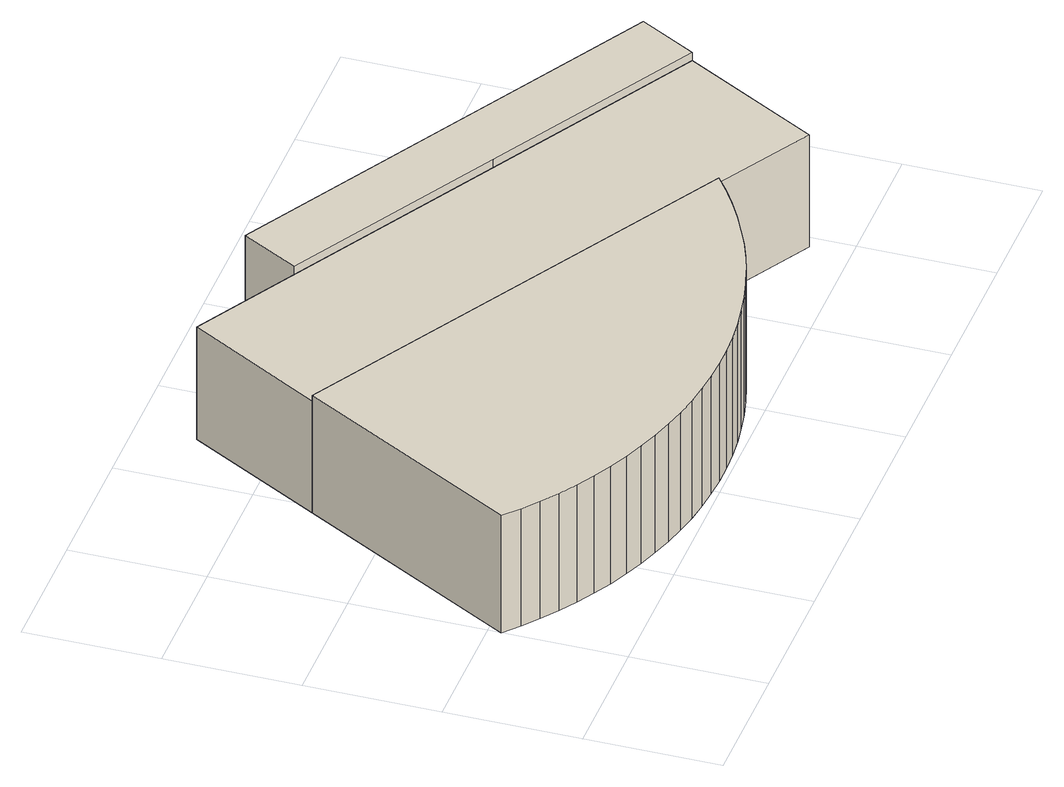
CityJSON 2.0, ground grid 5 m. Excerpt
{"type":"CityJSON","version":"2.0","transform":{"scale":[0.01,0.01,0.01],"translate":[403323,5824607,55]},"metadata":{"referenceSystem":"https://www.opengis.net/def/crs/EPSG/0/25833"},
"CityObjects":{
"building1":{"type":"Building","attributes":{"name":"Jugendverkehrsschule","Gemeindeschluessel":"11000010","function":"31001_3020"},"address":[{"country":"Germany","locality":"Berlin","thoroughfareNumber":"30","thoroughfareName":"Borkheider Straße"}],"children":["building1-1","building1-2","building1-3"]},
"building1-1":{"type":"BuildingPart","attributes":{"BezugspunktDach":"2200","measuredHeight":4.9,"storeysAboveGround":1},"parents":["building1"],"geometry":[{"type":"Solid","lod":"1","boundaries":[[[[0,1,2,3,4,5,6,7,8,9,10,11,12,13,14,15,16,17,18,19,20,21,22,23,24,25,26,27,28,29,30]],[[31,32,33,34,35,36,37,38,39,40,41,42,43,44,45,46,47,48,49,50,51,52,53,54,55,56,57,58,59,60,61]],[[31,61,30,29]],[[32,31,29,28],[32,62,63,31]],[[33,32,28,27]],[[34,33,27,26]],[[35,34,26,25]],[[36,35,25,24]],[[37,36,24,23]],[[38,37,23,22]],[[39,38,22,21]],[[40,39,21,20]],[[41,40,20,19]],[[42,41,19,18]],[[43,42,18,17]],[[44,43,17,16]],[[45,44,16,15]],[[46,45,15,14]],[[47,46,14,13]],[[48,47,13,12]],[[49,48,12,11]],[[50,49,11,10]],[[51,50,10,9]],[[52,51,9,8]],[[53,52,8,7]],[[54,53,7,6]],[[55,54,6,5]],[[56,55,5,4]],[[57,56,4,3]],[[58,57,3,2]],[[59,58,2,1]],[[60,59,1,0]],[[61,60,0,30]],[[62,32,31,63]]]]}]},
"building1-2":{"type":"BuildingPart","attributes":{"BezugspunktDach":"2200","measuredHeight":4.68,"storeysAboveGround":1},"parents":["building1"],"geometry":[{"type":"MultiSurface","lod":"1","boundaries":[[[62,64,65,66,67,63]],[[68,69,70,71,32,31]],[[68,31,63,67]],[[69,68,67,66]],[[71,70,65,64]],[[32,71,64,62]],[[70,72,73,74,65]],[[66,74,73,69]],[[75,31,32,62,63]]]}]},
"building1-3":{"type":"BuildingPart","attributes":{"BezugspunktDach":"2200","measuredHeight":6.01,"storeysAboveGround":1},"parents":["building1"],"geometry":[{"type":"Solid","lod":"1","boundaries":[[[[76,77,78,79,80,81]],[[82,83,84,70,73,69]],[[82,69,81,80]],[[83,82,80,79]],[[84,83,79,78]],[[70,84,78,77]],[[74,65,70,77,76]],[[69,66,74,76,81]],[[73,70,65,74]],[[73,74,66,69]]]]}]}
},
"vertices":[
[59,401,503],[120,353,503],[184,307,503],[249,264,503],[317,224,503],[386,188,503],[458,155,503],[530,126,503],[604,100,503],[679,78,503],[755,59,503],[832,44,503],[910,33,503],[988,26,503],[1066,22,503],[1144,22,503],[1222,26,503],[1300,34,503],[1378,46,503],[1455,61,503],[1531,80,503],[1606,102,503],[1680,129,503],[1752,158,503],[1823,192,503],[1892,228,503],[1960,268,503],[2025,311,503],[2088,357,503],[464,1277,503],[0,453,503],[464,1277,13],[2088,357,13],[2025,311,13],[1960,268,13],[1892,228,13],[1823,192,13],[1752,158,13],[1680,129,13],[1606,102,13],[1531,80,13],[1455,61,13],[1378,46,13],[1300,34,13],[1222,26,13],[1144,22,13],[1066,22,13],[988,26,13],[910,33,13],[832,44,13],[755,59,13],[679,78,13],[604,100,13],[530,126,13],[458,155,13],[386,188,13],[317,224,13],[249,264,13],[184,307,13],[120,353,13],[59,401,13],[0,453,13],[2088,357,481],[464,1277,481],
[2449,153,481],[2735,662,481],[1139,1561,481],[748,1781,481],[748,1781,13],[1139,1561,13],[2735,662,13],[2449,153,13],[2137,999,13],[1937,1111,13],[1937,1111,481],[464,1277,153],
[1937,1111,515],[2735,662,515],[2855,875,515],[2057,1325,515],[1259,1774,515],[1139,1561,515],[1259,1774,13],[2057,1325,13],[2855,875,13]
]}
